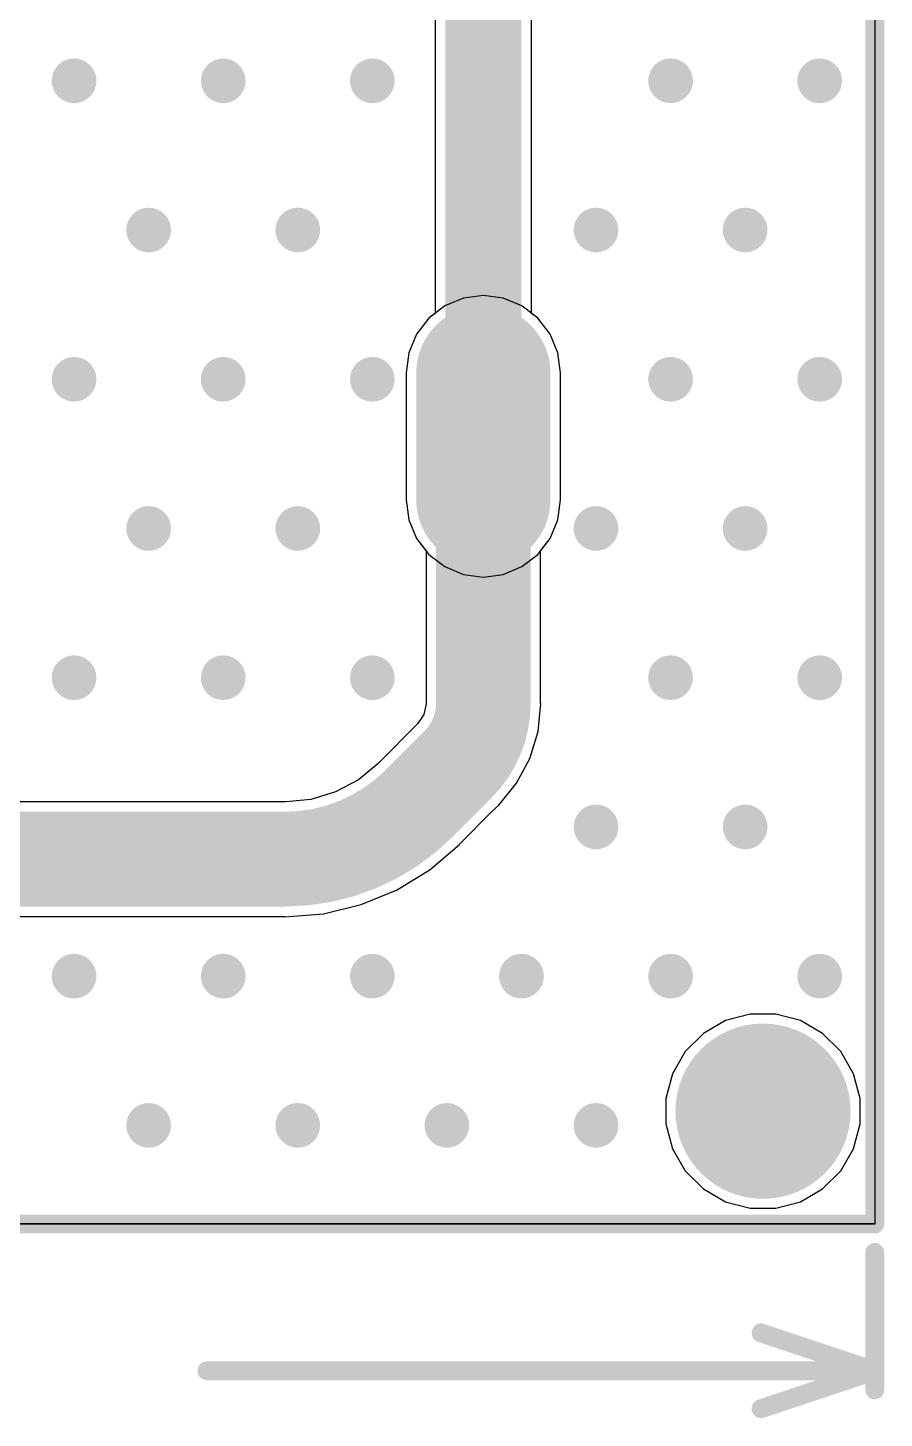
# Model space of a CAD drawing. Header units: millimetres. Extents: x -0.18 to 1.17, y -0.19 to 1.72.
# Drawn here: x 0.719 to 1.171, y -0.161 to 0.573 of the extents above; entities that cross this region are included whole.
import ezdxf

# ---------------------------------------------------------------- set-up
doc = ezdxf.new("R2010")
doc.units = ezdxf.units.MM
doc.header["$MEASUREMENT"] = 0
for name, color, linetype in [('BottomLayer', 5, 'Continuous'), ('BottomPaste', 16, 'Continuous'), ('Mechanical1', 6, 'Continuous'), ('Mechanical2', 216, 'Continuous'), ('MultiLayer', 9, 'Continuous'), ('PadHoleLayer', 156, 'Continuous'), ('TopLayer', 1, 'Continuous'), ('ViaHoleLayer', 16, 'Continuous')]:
    doc.layers.add(name, color=color, linetype=linetype)

# ---------------------------------------------------------------- blocks, each defined once
blk = doc.blocks.new('MY_2032_02_B_22')
at = {"layer": 'BottomLayer'}
h = blk.add_hatch(color=5, dxfattribs=at)
edge = h.paths.add_edge_path()
edge.add_arc((0, 0), 0.1378, 0, 360)
h = blk.add_hatch(color=5, dxfattribs=at)
edge = h.paths.add_edge_path()
edge.add_arc((-0.40551, -0.03346), 0.03543, 180, 360)
edge.add_line((-0.37008, -0.03346), (-0.37008, 0.03346))
edge.add_arc((-0.40551, 0.03346), 0.03543, 0, 180)
edge.add_line((-0.44094, 0.03346), (-0.44094, -0.03346))
h = blk.add_hatch(color=5, dxfattribs=at)
edge = h.paths.add_edge_path()
edge.add_arc((0.40551, -0.03346), 0.03543, 180, 360)
edge.add_line((0.44094, -0.03346), (0.44094, 0.03346))
edge.add_arc((0.40551, 0.03346), 0.03543, 0, 180)
edge.add_line((0.37008, 0.03346), (0.37008, -0.03346))
at = {"layer": 'BottomPaste'}
h = blk.add_hatch(color=16, dxfattribs=at)
edge = h.paths.add_edge_path()
edge.add_arc((0, 0), 0.1378, 0, 360)
at = {"layer": 'MultiLayer'}
h = blk.add_hatch(color=9, dxfattribs=at)
edge = h.paths.add_edge_path()
edge.add_arc((-0.40551, -0.03346), 0.03543, 180, 360)
edge.add_line((-0.37008, -0.03346), (-0.37008, 0.03346))
edge.add_arc((-0.40551, 0.03346), 0.03543, 0, 180)
edge.add_line((-0.44094, 0.03346), (-0.44094, -0.03346))
h = blk.add_hatch(color=9, dxfattribs=at)
edge = h.paths.add_edge_path()
edge.add_arc((0.40551, -0.03346), 0.03543, 180, 360)
edge.add_line((0.44094, -0.03346), (0.44094, 0.03346))
edge.add_arc((0.40551, 0.03346), 0.03543, 0, 180)
edge.add_line((0.37008, 0.03346), (0.37008, -0.03346))
at = {"layer": 'TopLayer'}
h = blk.add_hatch(color=1, dxfattribs=at)
edge = h.paths.add_edge_path()
edge.add_arc((-0.40551, -0.03346), 0.03543, 180, 360)
edge.add_line((-0.37008, -0.03346), (-0.37008, 0.03346))
edge.add_arc((-0.40551, 0.03346), 0.03543, 0, 180)
edge.add_line((-0.44094, 0.03346), (-0.44094, -0.03346))
h = blk.add_hatch(color=1, dxfattribs=at)
edge = h.paths.add_edge_path()
edge.add_arc((0.40551, -0.03346), 0.03543, 180, 360)
edge.add_line((0.44094, -0.03346), (0.44094, 0.03346))
edge.add_arc((0.40551, 0.03346), 0.03543, 0, 180)
edge.add_line((0.37008, 0.03346), (0.37008, -0.03346))

msp = doc.modelspace()

# ---------------------------------------------------------------- hatches: boundary and pattern name
at = {"layer": 'BottomLayer'}
h = msp.add_hatch(color=5, dxfattribs=at)
edge = h.paths.add_edge_path()
edge.add_arc((0.74324, 0.5447), 0.01181, 0, 360)
h = msp.add_hatch(color=5, dxfattribs=at)
edge = h.paths.add_edge_path()
edge.add_arc((0.82198, 0.5447), 0.01181, 0, 360)
h = msp.add_hatch(color=5, dxfattribs=at)
edge = h.paths.add_edge_path()
edge.add_arc((0.90072, 0.5447), 0.01181, 0, 360)
h = msp.add_hatch(color=5, dxfattribs=at)
edge = h.paths.add_edge_path()
edge.add_arc((1.0582, 0.5447), 0.01181, 0, 360)
h = msp.add_hatch(color=5, dxfattribs=at)
edge = h.paths.add_edge_path()
edge.add_arc((1.13694, 0.5447), 0.01181, 0, 360)
h = msp.add_hatch(color=5, dxfattribs=at)
edge = h.paths.add_edge_path()
edge.add_arc((0.78261, 0.46596), 0.01181, 0, 360)
h = msp.add_hatch(color=5, dxfattribs=at)
edge = h.paths.add_edge_path()
edge.add_arc((0.86135, 0.46596), 0.01181, 0, 360)
h = msp.add_hatch(color=5, dxfattribs=at)
edge = h.paths.add_edge_path()
edge.add_arc((1.01883, 0.46596), 0.01181, 0, 360)
h = msp.add_hatch(color=5, dxfattribs=at)
edge = h.paths.add_edge_path()
edge.add_arc((1.09757, 0.46596), 0.01181, 0, 360)
h = msp.add_hatch(color=5, dxfattribs=at)
edge = h.paths.add_edge_path()
edge.add_arc((0.74324, 0.38722), 0.01181, 0, 360)
h = msp.add_hatch(color=5, dxfattribs=at)
edge = h.paths.add_edge_path()
edge.add_arc((0.82198, 0.38722), 0.01181, 0, 360)
h = msp.add_hatch(color=5, dxfattribs=at)
edge = h.paths.add_edge_path()
edge.add_arc((0.90072, 0.38722), 0.01181, 0, 360)
h = msp.add_hatch(color=5, dxfattribs=at)
edge = h.paths.add_edge_path()
edge.add_arc((1.0582, 0.38722), 0.01181, 0, 360)
h = msp.add_hatch(color=5, dxfattribs=at)
edge = h.paths.add_edge_path()
edge.add_arc((1.13694, 0.38722), 0.01181, 0, 360)
h = msp.add_hatch(color=5, dxfattribs=at)
edge = h.paths.add_edge_path()
edge.add_arc((0.78261, 0.30848), 0.01181, 0, 360)
h = msp.add_hatch(color=5, dxfattribs=at)
edge = h.paths.add_edge_path()
edge.add_arc((0.86135, 0.30848), 0.01181, 0, 360)
h = msp.add_hatch(color=5, dxfattribs=at)
edge = h.paths.add_edge_path()
edge.add_arc((1.01883, 0.30848), 0.01181, 0, 360)
h = msp.add_hatch(color=5, dxfattribs=at)
edge = h.paths.add_edge_path()
edge.add_arc((1.09757, 0.30848), 0.01181, 0, 360)
h = msp.add_hatch(color=5, dxfattribs=at)
edge = h.paths.add_edge_path()
edge.add_arc((0.74324, 0.22974), 0.01181, 0, 360)
h = msp.add_hatch(color=5, dxfattribs=at)
edge = h.paths.add_edge_path()
edge.add_arc((0.82198, 0.22974), 0.01181, 0, 360)
h = msp.add_hatch(color=5, dxfattribs=at)
edge = h.paths.add_edge_path()
edge.add_arc((0.90072, 0.22974), 0.01181, 0, 360)
h = msp.add_hatch(color=5, dxfattribs=at)
edge = h.paths.add_edge_path()
edge.add_arc((1.0582, 0.22974), 0.01181, 0, 360)
h = msp.add_hatch(color=5, dxfattribs=at)
edge = h.paths.add_edge_path()
edge.add_arc((1.13694, 0.22974), 0.01181, 0, 360)
h = msp.add_hatch(color=5, dxfattribs=at)
edge = h.paths.add_edge_path()
edge.add_arc((1.01883, 0.151), 0.01181, 0, 360)
h = msp.add_hatch(color=5, dxfattribs=at)
edge = h.paths.add_edge_path()
edge.add_arc((1.09757, 0.151), 0.01181, 0, 360)
h = msp.add_hatch(color=5, dxfattribs=at)
edge = h.paths.add_edge_path()
edge.add_arc((0.74324, 0.07226), 0.01181, 0, 360)
h = msp.add_hatch(color=5, dxfattribs=at)
edge = h.paths.add_edge_path()
edge.add_arc((0.82198, 0.07226), 0.01181, 0, 360)
h = msp.add_hatch(color=5, dxfattribs=at)
edge = h.paths.add_edge_path()
edge.add_arc((0.90072, 0.07226), 0.01181, 0, 360)
h = msp.add_hatch(color=5, dxfattribs=at)
edge = h.paths.add_edge_path()
edge.add_arc((0.97946, 0.07226), 0.01181, 0, 360)
h = msp.add_hatch(color=5, dxfattribs=at)
edge = h.paths.add_edge_path()
edge.add_arc((1.0582, 0.07226), 0.01181, 0, 360)
h = msp.add_hatch(color=5, dxfattribs=at)
edge = h.paths.add_edge_path()
edge.add_arc((1.13694, 0.07226), 0.01181, 0, 360)
h = msp.add_hatch(color=5, dxfattribs=at)
edge = h.paths.add_edge_path()
edge.add_arc((0.78261, -0.00648), 0.01181, 0, 360)
h = msp.add_hatch(color=5, dxfattribs=at)
edge = h.paths.add_edge_path()
edge.add_arc((0.86135, -0.00648), 0.01181, 0, 360)
h = msp.add_hatch(color=5, dxfattribs=at)
edge = h.paths.add_edge_path()
edge.add_arc((0.94009, -0.00648), 0.01181, 0, 360)
h = msp.add_hatch(color=5, dxfattribs=at)
edge = h.paths.add_edge_path()
edge.add_arc((1.01883, -0.00648), 0.01181, 0, 360)
at = {"layer": 'PadHoleLayer'}
h = msp.add_hatch(color=156, dxfattribs=at)
edge = h.paths.add_edge_path()
edge.add_arc((1.107, 0.001), 0.04626, 0, 360)
at = {"layer": 'TopLayer'}
h = msp.add_hatch(color=1, dxfattribs=at)
edge = h.paths.add_edge_path()
edge.add_arc((0.74324, 0.5447), 0.01181, 0, 360)
h = msp.add_hatch(color=1, dxfattribs=at)
edge = h.paths.add_edge_path()
edge.add_arc((0.82198, 0.5447), 0.01181, 0, 360)
h = msp.add_hatch(color=1, dxfattribs=at)
edge = h.paths.add_edge_path()
edge.add_arc((0.90072, 0.5447), 0.01181, 0, 360)
h = msp.add_hatch(color=1, dxfattribs=at)
edge = h.paths.add_edge_path()
edge.add_arc((1.0582, 0.5447), 0.01181, 0, 360)
h = msp.add_hatch(color=1, dxfattribs=at)
edge = h.paths.add_edge_path()
edge.add_arc((1.13694, 0.5447), 0.01181, 0, 360)
h = msp.add_hatch(color=1, dxfattribs=at)
edge = h.paths.add_edge_path()
edge.add_arc((0.78261, 0.46596), 0.01181, 0, 360)
h = msp.add_hatch(color=1, dxfattribs=at)
edge = h.paths.add_edge_path()
edge.add_arc((0.86135, 0.46596), 0.01181, 0, 360)
h = msp.add_hatch(color=1, dxfattribs=at)
edge = h.paths.add_edge_path()
edge.add_arc((1.01883, 0.46596), 0.01181, 0, 360)
h = msp.add_hatch(color=1, dxfattribs=at)
edge = h.paths.add_edge_path()
edge.add_arc((1.09757, 0.46596), 0.01181, 0, 360)
h = msp.add_hatch(color=1, dxfattribs=at)
edge = h.paths.add_edge_path()
edge.add_arc((0.74324, 0.38722), 0.01181, 0, 360)
h = msp.add_hatch(color=1, dxfattribs=at)
edge = h.paths.add_edge_path()
edge.add_arc((0.82198, 0.38722), 0.01181, 0, 360)
h = msp.add_hatch(color=1, dxfattribs=at)
edge = h.paths.add_edge_path()
edge.add_arc((0.90072, 0.38722), 0.01181, 0, 360)
h = msp.add_hatch(color=1, dxfattribs=at)
edge = h.paths.add_edge_path()
edge.add_arc((1.0582, 0.38722), 0.01181, 0, 360)
h = msp.add_hatch(color=1, dxfattribs=at)
edge = h.paths.add_edge_path()
edge.add_arc((1.13694, 0.38722), 0.01181, 0, 360)
h = msp.add_hatch(color=1, dxfattribs=at)
edge = h.paths.add_edge_path()
edge.add_arc((0.78261, 0.30848), 0.01181, 0, 360)
h = msp.add_hatch(color=1, dxfattribs=at)
edge = h.paths.add_edge_path()
edge.add_arc((0.86135, 0.30848), 0.01181, 0, 360)
h = msp.add_hatch(color=1, dxfattribs=at)
edge = h.paths.add_edge_path()
edge.add_arc((1.01883, 0.30848), 0.01181, 0, 360)
h = msp.add_hatch(color=1, dxfattribs=at)
edge = h.paths.add_edge_path()
edge.add_arc((1.09757, 0.30848), 0.01181, 0, 360)
h = msp.add_hatch(color=1, dxfattribs=at)
edge = h.paths.add_edge_path()
edge.add_arc((0.74324, 0.22974), 0.01181, 0, 360)
h = msp.add_hatch(color=1, dxfattribs=at)
edge = h.paths.add_edge_path()
edge.add_arc((0.82198, 0.22974), 0.01181, 0, 360)
h = msp.add_hatch(color=1, dxfattribs=at)
edge = h.paths.add_edge_path()
edge.add_arc((0.90072, 0.22974), 0.01181, 0, 360)
h = msp.add_hatch(color=1, dxfattribs=at)
edge = h.paths.add_edge_path()
edge.add_arc((1.0582, 0.22974), 0.01181, 0, 360)
h = msp.add_hatch(color=1, dxfattribs=at)
edge = h.paths.add_edge_path()
edge.add_arc((1.13694, 0.22974), 0.01181, 0, 360)
h = msp.add_hatch(color=1, dxfattribs=at)
edge = h.paths.add_edge_path()
edge.add_arc((1.01883, 0.151), 0.01181, 0, 360)
h = msp.add_hatch(color=1, dxfattribs=at)
edge = h.paths.add_edge_path()
edge.add_arc((1.09757, 0.151), 0.01181, 0, 360)
h = msp.add_hatch(color=1, dxfattribs=at)
edge = h.paths.add_edge_path()
edge.add_arc((0.74324, 0.07226), 0.01181, 0, 360)
h = msp.add_hatch(color=1, dxfattribs=at)
edge = h.paths.add_edge_path()
edge.add_arc((0.82198, 0.07226), 0.01181, 0, 360)
h = msp.add_hatch(color=1, dxfattribs=at)
edge = h.paths.add_edge_path()
edge.add_arc((0.90072, 0.07226), 0.01181, 0, 360)
h = msp.add_hatch(color=1, dxfattribs=at)
edge = h.paths.add_edge_path()
edge.add_arc((0.97946, 0.07226), 0.01181, 0, 360)
h = msp.add_hatch(color=1, dxfattribs=at)
edge = h.paths.add_edge_path()
edge.add_arc((1.0582, 0.07226), 0.01181, 0, 360)
h = msp.add_hatch(color=1, dxfattribs=at)
edge = h.paths.add_edge_path()
edge.add_arc((1.13694, 0.07226), 0.01181, 0, 360)
h = msp.add_hatch(color=1, dxfattribs=at)
edge = h.paths.add_edge_path()
edge.add_arc((0.78261, -0.00648), 0.01181, 0, 360)
h = msp.add_hatch(color=1, dxfattribs=at)
edge = h.paths.add_edge_path()
edge.add_arc((0.86135, -0.00648), 0.01181, 0, 360)
h = msp.add_hatch(color=1, dxfattribs=at)
edge = h.paths.add_edge_path()
edge.add_arc((0.94009, -0.00648), 0.01181, 0, 360)
h = msp.add_hatch(color=1, dxfattribs=at)
edge = h.paths.add_edge_path()
edge.add_arc((1.01883, -0.00648), 0.01181, 0, 360)
at = {"layer": 'ViaHoleLayer'}
h = msp.add_hatch(color=16, dxfattribs=at)
edge = h.paths.add_edge_path()
edge.add_arc((0.74324, 0.5447), 0.00591, 0, 360)
h = msp.add_hatch(color=16, dxfattribs=at)
edge = h.paths.add_edge_path()
edge.add_arc((0.82198, 0.5447), 0.00591, 0, 360)
h = msp.add_hatch(color=16, dxfattribs=at)
edge = h.paths.add_edge_path()
edge.add_arc((0.90072, 0.5447), 0.00591, 0, 360)
h = msp.add_hatch(color=16, dxfattribs=at)
edge = h.paths.add_edge_path()
edge.add_arc((1.0582, 0.5447), 0.00591, 0, 360)
h = msp.add_hatch(color=16, dxfattribs=at)
edge = h.paths.add_edge_path()
edge.add_arc((1.13694, 0.5447), 0.00591, 0, 360)
h = msp.add_hatch(color=16, dxfattribs=at)
edge = h.paths.add_edge_path()
edge.add_arc((0.78261, 0.46596), 0.00591, 0, 360)
h = msp.add_hatch(color=16, dxfattribs=at)
edge = h.paths.add_edge_path()
edge.add_arc((0.86135, 0.46596), 0.00591, 0, 360)
h = msp.add_hatch(color=16, dxfattribs=at)
edge = h.paths.add_edge_path()
edge.add_arc((1.01883, 0.46596), 0.00591, 0, 360)
h = msp.add_hatch(color=16, dxfattribs=at)
edge = h.paths.add_edge_path()
edge.add_arc((1.09757, 0.46596), 0.00591, 0, 360)
h = msp.add_hatch(color=16, dxfattribs=at)
edge = h.paths.add_edge_path()
edge.add_arc((0.74324, 0.38722), 0.00591, 0, 360)
h = msp.add_hatch(color=16, dxfattribs=at)
edge = h.paths.add_edge_path()
edge.add_arc((0.82198, 0.38722), 0.00591, 0, 360)
h = msp.add_hatch(color=16, dxfattribs=at)
edge = h.paths.add_edge_path()
edge.add_arc((0.90072, 0.38722), 0.00591, 0, 360)
h = msp.add_hatch(color=16, dxfattribs=at)
edge = h.paths.add_edge_path()
edge.add_arc((1.0582, 0.38722), 0.00591, 0, 360)
h = msp.add_hatch(color=16, dxfattribs=at)
edge = h.paths.add_edge_path()
edge.add_arc((1.13694, 0.38722), 0.00591, 0, 360)
h = msp.add_hatch(color=16, dxfattribs=at)
edge = h.paths.add_edge_path()
edge.add_arc((0.78261, 0.30848), 0.00591, 0, 360)
h = msp.add_hatch(color=16, dxfattribs=at)
edge = h.paths.add_edge_path()
edge.add_arc((0.86135, 0.30848), 0.00591, 0, 360)
h = msp.add_hatch(color=16, dxfattribs=at)
edge = h.paths.add_edge_path()
edge.add_arc((1.01883, 0.30848), 0.00591, 0, 360)
h = msp.add_hatch(color=16, dxfattribs=at)
edge = h.paths.add_edge_path()
edge.add_arc((1.09757, 0.30848), 0.00591, 0, 360)
h = msp.add_hatch(color=16, dxfattribs=at)
edge = h.paths.add_edge_path()
edge.add_arc((0.74324, 0.22974), 0.00591, 0, 360)
h = msp.add_hatch(color=16, dxfattribs=at)
edge = h.paths.add_edge_path()
edge.add_arc((0.82198, 0.22974), 0.00591, 0, 360)
h = msp.add_hatch(color=16, dxfattribs=at)
edge = h.paths.add_edge_path()
edge.add_arc((0.90072, 0.22974), 0.00591, 0, 360)
h = msp.add_hatch(color=16, dxfattribs=at)
edge = h.paths.add_edge_path()
edge.add_arc((1.0582, 0.22974), 0.00591, 0, 360)
h = msp.add_hatch(color=16, dxfattribs=at)
edge = h.paths.add_edge_path()
edge.add_arc((1.13694, 0.22974), 0.00591, 0, 360)
h = msp.add_hatch(color=16, dxfattribs=at)
edge = h.paths.add_edge_path()
edge.add_arc((1.01883, 0.151), 0.00591, 0, 360)
h = msp.add_hatch(color=16, dxfattribs=at)
edge = h.paths.add_edge_path()
edge.add_arc((1.09757, 0.151), 0.00591, 0, 360)
h = msp.add_hatch(color=16, dxfattribs=at)
edge = h.paths.add_edge_path()
edge.add_arc((0.74324, 0.07226), 0.00591, 0, 360)
h = msp.add_hatch(color=16, dxfattribs=at)
edge = h.paths.add_edge_path()
edge.add_arc((0.82198, 0.07226), 0.00591, 0, 360)
h = msp.add_hatch(color=16, dxfattribs=at)
edge = h.paths.add_edge_path()
edge.add_arc((0.90072, 0.07226), 0.00591, 0, 360)
h = msp.add_hatch(color=16, dxfattribs=at)
edge = h.paths.add_edge_path()
edge.add_arc((0.97946, 0.07226), 0.00591, 0, 360)
h = msp.add_hatch(color=16, dxfattribs=at)
edge = h.paths.add_edge_path()
edge.add_arc((1.0582, 0.07226), 0.00591, 0, 360)
h = msp.add_hatch(color=16, dxfattribs=at)
edge = h.paths.add_edge_path()
edge.add_arc((1.13694, 0.07226), 0.00591, 0, 360)
h = msp.add_hatch(color=16, dxfattribs=at)
edge = h.paths.add_edge_path()
edge.add_arc((0.78261, -0.00648), 0.00591, 0, 360)
h = msp.add_hatch(color=16, dxfattribs=at)
edge = h.paths.add_edge_path()
edge.add_arc((0.86135, -0.00648), 0.00591, 0, 360)
h = msp.add_hatch(color=16, dxfattribs=at)
edge = h.paths.add_edge_path()
edge.add_arc((0.94009, -0.00648), 0.00591, 0, 360)
h = msp.add_hatch(color=16, dxfattribs=at)
edge = h.paths.add_edge_path()
edge.add_arc((1.01883, -0.00648), 0.00591, 0, 360)

# ---------------------------------------------------------------- linework, layer by layer
at = {"layer": 'BottomLayer'}
for p, q in [((1.166, 1.25013), (1.166, -0.05854)), ((0.93384, 0.85841), (0.93384, 0.422)), ((0.98482, 0.422), (0.98482, 0.85841)), ((0.93049, 0.41943), (0.92401, 0.41098)), ((0.93384, 0.422), (0.93049, 0.41943)), ((0.98817, 0.41943), (0.98482, 0.422)), ((0.99465, 0.41098), (0.98817, 0.41943)), ((0.92401, 0.41098), (0.91994, 0.40115)), ((0.99872, 0.40115), (0.99465, 0.41098)), ((0.91994, 0.40115), (0.91855, 0.39059)), ((1.00011, 0.39059), (0.99872, 0.40115)), ((0.91855, 0.39059), (0.91855, 0.32366)), ((1.00011, 0.32366), (1.00011, 0.39059)), ((0.91855, 0.32366), (0.91994, 0.31311)), ((0.99872, 0.31311), (1.00011, 0.32366)), ((0.91994, 0.31311), (0.92401, 0.30327)), ((0.99465, 0.30327), (0.99872, 0.31311)), ((0.92401, 0.30327), (0.92907, 0.29668)), ((0.98959, 0.29668), (0.99465, 0.30327)), ((0.92907, 0.29668), (0.92907, 0.21618)), ((0.98959, 0.21618), (0.98959, 0.29668)), ((0.92909, 0.21602), (0.92796, 0.21032)), ((0.92907, 0.21618), (0.92909, 0.21602)), ((0.98824, 0.20138), (0.98969, 0.21618)), ((0.98969, 0.21618), (0.98959, 0.21618)), ((0.92727, 0.20929), (0.9246, 0.2054)), ((0.92796, 0.21032), (0.92727, 0.20929)), ((0.9246, 0.2054), (0.90389, 0.18469)), ((0.98392, 0.18714), (0.98824, 0.20138)), ((0.90364, 0.18435), (0.89338, 0.17593)), ((0.90389, 0.18469), (0.90364, 0.18435)), ((0.97691, 0.17403), (0.98392, 0.18714)), ((0.8813, 0.16948), (0.8682, 0.16551)), ((0.89338, 0.17593), (0.8813, 0.16948)), ((0.96747, 0.16253), (0.97691, 0.17403)), ((0.85458, 0.16426), (0.27642, 0.16426)), ((0.85499, 0.1642), (0.85458, 0.16426)), ((0.8682, 0.16551), (0.85499, 0.1642)), ((0.96386, 0.15907), (0.96747, 0.16253)), ((0.96747, 0.16253), (0.96747, 0.16253)), ((0.94669, 0.14189), (0.96386, 0.15907)), ((0.93123, 0.1285), (0.94679, 0.14179)), ((0.94679, 0.14179), (0.94669, 0.14189)), ((0.91378, 0.11781), (0.93123, 0.1285)), ((0.89487, 0.10998), (0.91378, 0.11781)), ((0.27642, 0.10374), (0.85458, 0.10374)), ((0.85458, 0.1036), (0.87498, 0.1052)), ((0.85458, 0.10374), (0.85458, 0.1036)), ((0.87498, 0.1052), (0.89487, 0.10998)), ((1.10025, 0.05226), (1.08721, 0.04877)), ((1.11375, 0.05226), (1.10025, 0.05226)), ((1.12679, 0.04877), (1.11375, 0.05226)), ((1.08721, 0.04877), (1.07553, 0.04202)), ((1.13847, 0.04202), (1.12679, 0.04877)), ((1.07553, 0.04202), (1.06598, 0.03247)), ((1.14802, 0.03247), (1.13847, 0.04202)), ((1.06598, 0.03247), (1.05923, 0.02079)), ((1.15477, 0.02079), (1.14802, 0.03247)), ((1.05923, 0.02079), (1.05574, 0.00775)), ((1.15826, 0.00775), (1.15477, 0.02079)), ((1.05574, 0.00775), (1.05574, -0.00575)), ((1.15826, -0.00575), (1.15826, 0.00775)), ((1.05574, -0.00575), (1.05923, -0.01879)), ((1.15477, -0.01879), (1.15826, -0.00575)), ((1.05923, -0.01879), (1.06598, -0.03047)), ((1.14802, -0.03047), (1.15477, -0.01879)), ((1.06598, -0.03047), (1.07553, -0.04002)), ((1.13847, -0.04002), (1.14802, -0.03047)), ((1.07553, -0.04002), (1.08721, -0.04677)), ((1.12679, -0.04677), (1.13847, -0.04002)), ((1.08721, -0.04677), (1.10025, -0.05026)), ((1.10025, -0.05026), (1.11375, -0.05026)), ((1.11375, -0.05026), (1.12679, -0.04677)), ((1.166, -0.05854), (0.077, -0.05854))]:
    msp.add_line(p, q, dxfattribs=at)
for points, const_width in [([(0.95933, 0.35713), (0.95933, 0.85841)], 0.04), ([(0.95933, 0.34413), (0.95933, 0.35713)], 0.04), ([(0.95933, 0.21618), (0.95933, 0.34413)], 0.05), ([(0.92529, 0.16329), (0.946, 0.184)], 0.05), ([(0.27642, 0.134), (0.85458, 0.134)], 0.05)]:
    msp.add_lwpolyline(points, dxfattribs=dict(at, const_width=const_width))
for points, const_width in [([(0.94933, 0.35713, 1), (0.96933, 0.35713, 1)], 0.02), ([(0.94933, 0.35713, 1), (0.96933, 0.35713, 1)], 0.02), ([(0.94683, 0.34413, 1), (0.97183, 0.34413, 1)], 0.025), ([(0.94933, 0.34413, 1), (0.96933, 0.34413, 1)], 0.02), ([(0.94683, 0.21618, 1), (0.97183, 0.21618, 1)], 0.025), ([(0.94683, 0.21618, 1), (0.97183, 0.21618, 1)], 0.025), ([(0.9335, 0.184, 1), (0.9585, 0.184, 1)], 0.025), ([(0.9335, 0.184, 1), (0.9585, 0.184, 1)], 0.025), ([(0.91279, 0.16329, 1), (0.93779, 0.16329, 1)], 0.025), ([(0.91279, 0.16329, 1), (0.93779, 0.16329, 1)], 0.025), ([(0.84208, 0.134, 1), (0.86708, 0.134, 1)], 0.025), ([(0.84208, 0.134, 1), (0.86708, 0.134, 1)], 0.025)]:
    msp.add_lwpolyline(points, format="xyb", close=True, dxfattribs=dict(at, const_width=const_width))
at = {"layer": 'BottomLayer', "const_width": 0.05}
for points in [[(0.95933, 0.21618, -0.198912), (0.946, 0.184)], [(0.92529, 0.16329, -0.198912), (0.85458, 0.134)]]:
    msp.add_lwpolyline(points, format="xyb", dxfattribs=at)
at = {"layer": 'Mechanical1', "const_width": 0.01}
for points in [[(1.166, -0.146), (1.166, -0.07354)], [(1.106, -0.116), (1.166, -0.136)], [(0.81342, -0.136), (1.166, -0.136)], [(1.106, -0.156), (1.166, -0.136)]]:
    msp.add_lwpolyline(points, dxfattribs=at)
at = {"layer": 'Mechanical1', "const_width": 0.005}
for points in [[(1.1635, -0.07354, 1), (1.1685, -0.07354, 1)], [(1.1035, -0.116, 1), (1.1085, -0.116, 1)], [(0.81092, -0.136, 1), (0.81592, -0.136, 1)], [(1.1635, -0.136, 1), (1.1685, -0.136, 1)], [(1.1635, -0.136, 1), (1.1685, -0.136, 1)], [(1.1635, -0.136, 1), (1.1685, -0.136, 1)], [(1.1635, -0.146, 1), (1.1685, -0.146, 1)], [(1.1035, -0.156, 1), (1.1085, -0.156, 1)]]:
    msp.add_lwpolyline(points, format="xyb", close=True, dxfattribs=at)
at = {"layer": 'Mechanical2', "const_width": 0.01}
for points in [[(1.166, -0.05854), (1.166, 1.48673)], [(-0.059, -0.05854), (1.166, -0.05854)]]:
    msp.add_lwpolyline(points, dxfattribs=at)
at = {"layer": 'Mechanical2', "const_width": 0.005}
msp.add_lwpolyline([(1.1635, -0.05854, 1), (1.1685, -0.05854, 1)], format="xyb", close=True, dxfattribs=at)
msp.add_lwpolyline([(1.1635, -0.05854, 1), (1.1685, -0.05854, 1)], format="xyb", close=True, dxfattribs=at)
at = {"layer": 'TopLayer'}
for p, q in [((1.16603, 1.25016), (1.16603, -0.05851)), ((0.93894, 0.42591), (0.93049, 0.41943)), ((0.94877, 0.42998), (0.93894, 0.42591)), ((0.95933, 0.43137), (0.94877, 0.42998)), ((0.96988, 0.42998), (0.95933, 0.43137)), ((0.97972, 0.42591), (0.96988, 0.42998)), ((0.98817, 0.41943), (0.97972, 0.42591)), ((0.93049, 0.41943), (0.92401, 0.41098)), ((0.99465, 0.41098), (0.98817, 0.41943)), ((0.92401, 0.41098), (0.91994, 0.40115)), ((0.99872, 0.40115), (0.99465, 0.41098)), ((0.91994, 0.40115), (0.91855, 0.39059)), ((1.00011, 0.39059), (0.99872, 0.40115)), ((0.91855, 0.39059), (0.91855, 0.32366)), ((1.00011, 0.32366), (1.00011, 0.39059)), ((0.91855, 0.32366), (0.91994, 0.31311)), ((0.99872, 0.31311), (1.00011, 0.32366)), ((0.91994, 0.31311), (0.92401, 0.30327)), ((0.99465, 0.30327), (0.99872, 0.31311)), ((0.92401, 0.30327), (0.93049, 0.29482)), ((0.98817, 0.29482), (0.99465, 0.30327)), ((0.93049, 0.29482), (0.93894, 0.28834)), ((0.97972, 0.28834), (0.98817, 0.29482)), ((0.93894, 0.28834), (0.94877, 0.28427)), ((0.96988, 0.28427), (0.97972, 0.28834)), ((0.94877, 0.28427), (0.95933, 0.28288)), ((0.95933, 0.28288), (0.96988, 0.28427)), ((1.10025, 0.05226), (1.08721, 0.04877)), ((1.11375, 0.05226), (1.10025, 0.05226)), ((1.12679, 0.04877), (1.11375, 0.05226)), ((1.08721, 0.04877), (1.07553, 0.04202)), ((1.13847, 0.04202), (1.12679, 0.04877)), ((1.07553, 0.04202), (1.06598, 0.03247)), ((1.14802, 0.03247), (1.13847, 0.04202)), ((1.06598, 0.03247), (1.05923, 0.02079)), ((1.15477, 0.02079), (1.14802, 0.03247)), ((1.05923, 0.02079), (1.05574, 0.00775)), ((1.15826, 0.00775), (1.15477, 0.02079)), ((1.05574, 0.00775), (1.05574, -0.00575)), ((1.15826, -0.00575), (1.15826, 0.00775)), ((1.05574, -0.00575), (1.05923, -0.01879)), ((1.15477, -0.01879), (1.15826, -0.00575)), ((1.05923, -0.01879), (1.06598, -0.03047)), ((1.14802, -0.03047), (1.15477, -0.01879)), ((1.06598, -0.03047), (1.07553, -0.04002)), ((1.13847, -0.04002), (1.14802, -0.03047)), ((1.07553, -0.04002), (1.08721, -0.04677)), ((1.12679, -0.04677), (1.13847, -0.04002)), ((1.08721, -0.04677), (1.10025, -0.05026)), ((1.10025, -0.05026), (1.11375, -0.05026)), ((1.11375, -0.05026), (1.12679, -0.04677)), ((1.16603, -0.05851), (0.07703, -0.05851))]:
    msp.add_line(p, q, dxfattribs=at)

# ---------------------------------------------------------------- block references
at = {"rotation": 180}
msp.add_blockref('MY_2032_02_B_22', (0.55382, 0.35713), dxfattribs=at)

doc.saveas('drawing.dxf')
